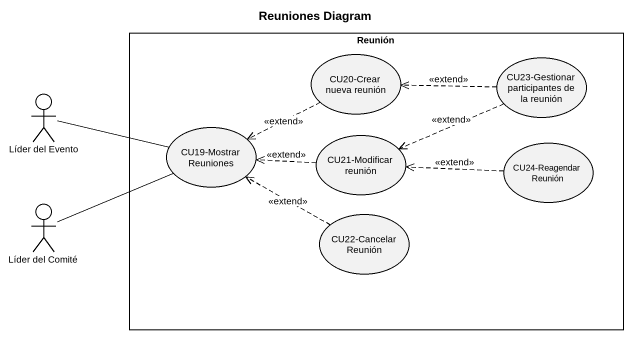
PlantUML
@startuml
title Reuniones Diagram
rectangle Reunión {
  usecase "CU20-Crear nueva reunión" as CU20_Crear_nueva_reunión
  usecase "CU23-Gestionar participantes de la reunión" as CU23_Gestionar
  usecase "CU19-Mostrar Reuniones" as CU19_Mostrar_Reuniones
  usecase "CU21-Modificar reunión" as CU21_Modificar_reunión
  usecase "CU24-Reagendar Reunión" as CU24_Reagendar_Reunión
  usecase "CU22-Cancelar Reunión" as CU22_Cancelar_Reunión
}
actor "Líder del Evento" as Líder_del_Evento
actor "Líder del Comité" as Líder_del_Comité
CU20_Crear_nueva_reunión .left.> CU19_Mostrar_Reuniones : <<extend>>
CU23_Gestionar .left.> CU20_Crear_nueva_reunión : <<extend>>
CU23_Gestionar .left.> CU21_Modificar_reunión : <<extend>>
Líder_del_Evento -right- CU19_Mostrar_Reuniones
CU21_Modificar_reunión .left.> CU19_Mostrar_Reuniones : <<extend>>
CU24_Reagendar_Reunión .left.> CU21_Modificar_reunión : <<extend>>
Líder_del_Comité -right- CU19_Mostrar_Reuniones
CU22_Cancelar_Reunión .left.> CU19_Mostrar_Reuniones : <<extend>>
@enduml
